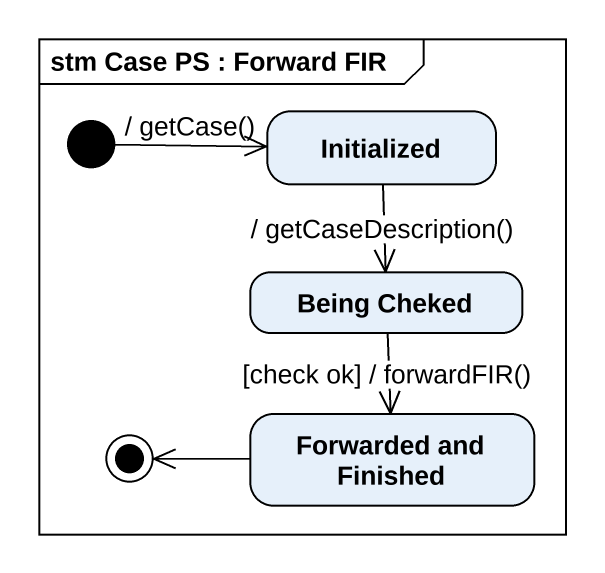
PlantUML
@startuml
mainframe stm Case PS : Forward FIR
hide empty description
state Initialized
state "Being Cheked" as Being_Cheked
state "Forwarded and Finished" as Forwarded_and_Finished
[*] -right-> Initialized : / getCase()
Initialized --> Being_Cheked : / getCaseDescription()
Being_Cheked --> Forwarded_and_Finished : [check ok] / forwardFIR()
Forwarded_and_Finished -left-> [*]
@enduml
